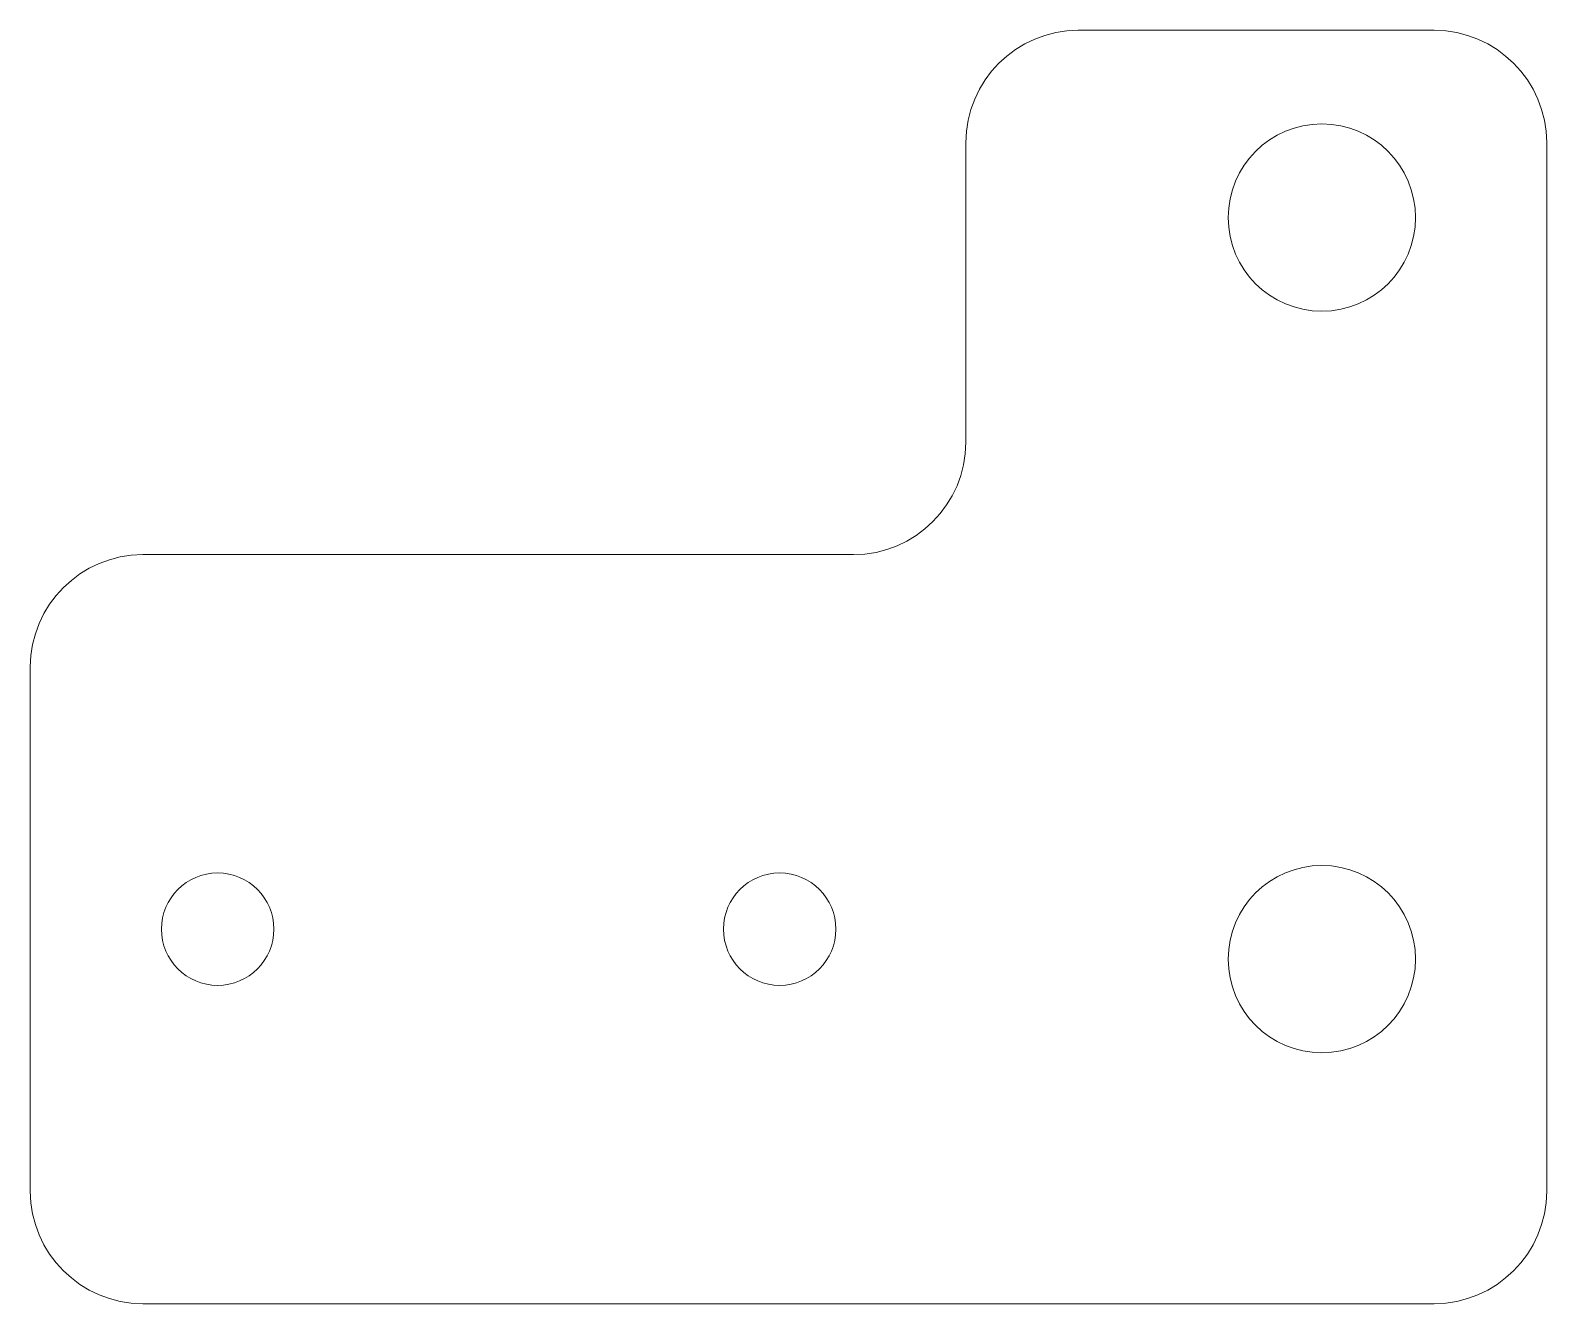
# Model space of a CAD drawing. Header units: millimetres. Extents: x -263.4 to -223, y 140.3 to 174.3.
import ezdxf

# ---------------------------------------------------------------- set-up
doc = ezdxf.new("R2010")
doc.units = ezdxf.units.MM
doc.header["$MEASUREMENT"] = 0
doc.layers.add('layer 1', color=7, linetype='Continuous')

msp = doc.modelspace()

# ---------------------------------------------------------------- linework, layer by layer
at = {"layer": 'layer 1', "color": 250, "lineweight": 9}
for centre, major_axis in [((-228.956, 169.2594), (0, 2.5)), ((-228.956, 149.4594), (0, 2.5)), ((-258.4259, 150.2594), (0, 1.5)), ((-243.4259, 150.2594), (0, 1.5))]:
    msp.add_ellipse(centre, major_axis=major_axis, ratio=1, dxfattribs=at)
for points, knots in [([(-238.456, 163.2595), (-238.456, 163.2595), (-238.456, 171.2594), (-238.456, 171.2594), (-238.456, 171.2594), (-238.456, 172.9094), (-237.1059, 174.2594), (-235.456, 174.2594), (-235.456, 174.2594), (-235.456, 174.2594), (-226.456, 174.2594), (-226.456, 174.2594), (-226.456, 174.2594), (-226.456, 174.2594), (-225.956, 174.2594), (-225.956, 174.2594)], [0, 0, 0, 0, 0.2, 0.2, 0.2, 0.2, 0.4, 0.4, 0.4, 0.4, 0.6, 0.6, 0.6, 0.6, 1, 1, 1, 1]), ([(-225.956, 174.2594), (-224.306, 174.2594), (-222.956, 172.9094), (-222.956, 171.2595), (-222.956, 171.2595), (-222.956, 171.2595), (-222.956, 167.2595), (-222.956, 167.2595)], [0, 0, 0, 0, 0.3333333, 0.3333333, 0.3333333, 0.3333333, 1, 1, 1, 1])]:
    msp.add_open_spline(points, degree=3, knots=knots, dxfattribs=at)
for points in [[(-222.956, 167.2595), (-222.956, 167.2595), (-222.956, 143.2594), (-222.956, 143.2594)], [(-238.456, 163.2595), (-238.456, 161.6095), (-239.806, 160.2595), (-241.456, 160.2595)], [(-263.4259, 157.2595), (-263.4259, 158.9095), (-262.0758, 160.2595), (-260.4259, 160.2595)], [(-260.4259, 160.2595), (-260.4259, 160.2595), (-241.456, 160.2595), (-241.456, 160.2595)], [(-263.4259, 157.2595), (-263.4259, 157.2595), (-263.4259, 143.2594), (-263.4259, 143.2594)], [(-263.4259, 143.2594), (-263.4259, 141.6095), (-262.0759, 140.2595), (-260.4259, 140.2595)], [(-222.956, 143.2594), (-222.956, 141.6094), (-224.306, 140.2594), (-225.956, 140.2594)], [(-260.4259, 140.2595), (-260.4259, 140.2595), (-225.956, 140.2594), (-225.956, 140.2594)]]:
    msp.add_open_spline(points, degree=3, dxfattribs=at)

doc.saveas('drawing.dxf')
